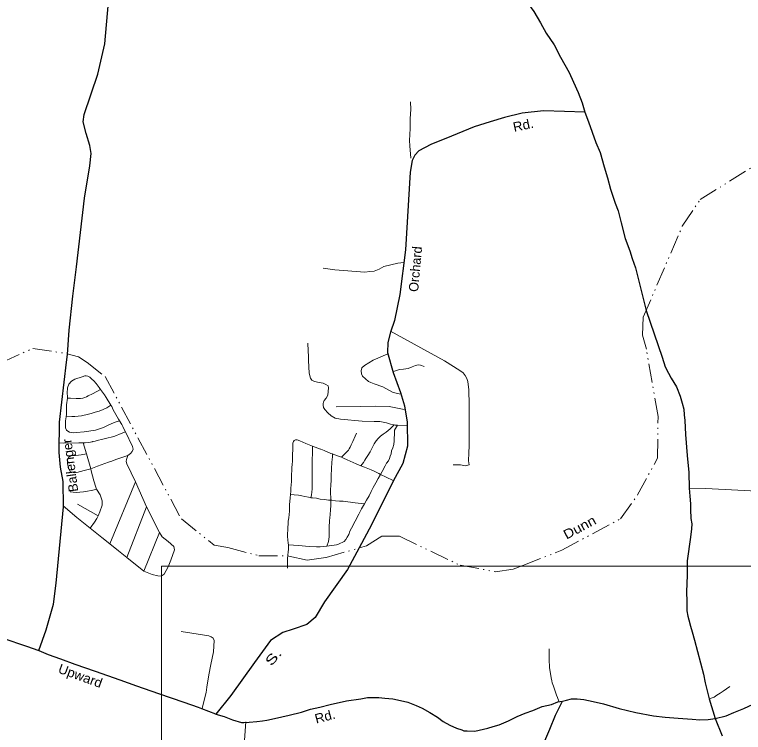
# Model space of a CAD drawing. Extents: x 269605 to 313519, y 160546 to 199228.
# Drawn here: x 300176 to 301720, y 176775 to 178296 of the extents above; entities that cross this region are included whole.
import ezdxf
from ezdxf.enums import TextEntityAlignment as Align

# ---------------------------------------------------------------- set-up
doc = ezdxf.new("R2010")
doc.units = 0
doc.header["$LTSCALE"] = 8
doc.linetypes.add('DASH_DOUBLE_DOT', pattern=[9.2, 5, -1.2, 0.3, -1.2, 0.3, -1.2])
for name, color, linetype, lineweight in [('11', 7, 'Continuous', 40), ('32', 7, 'Continuous', 25), ('35', 7, 'Continuous', 13), ('59', 7, 'DASH_DOUBLE_DOT', 13), ('63', 7, 'Continuous', 13)]:
    doc.layers.add(name, color=color, linetype=linetype, lineweight=lineweight)
doc.layers.add('21', color=7, linetype='Continuous')

msp = doc.modelspace()

# ---------------------------------------------------------------- linework, layer by layer
at = {"layer": '32'}
for points in [[(300287.992, 177575.861), (300291.532, 177627.562), (300299.79, 177699.178), (300307.074, 177761.355), (300324.507, 177906.882), (300335.976, 177975.302), (300338.269, 178001.47), (300335.517, 178018.455), (300327.718, 178044.164), (300321.295, 178068.495), (300323.589, 178084.103), (300352.491, 178169.951), (300367.148, 178233.84), (300375.405, 178321.984), (300369.444, 178470.264), (300365.774, 178495.973), (300364.856, 178546.93), (300359.34, 178673.71), (300352, 178779.298), (300350.937, 178841.232)], [(301212.667, 178398.708), (301227.629, 178373.284), (301238.269, 178355.705), (301250.502, 178339.422), (301264.834, 178317.862), (301275.873, 178302.822), (301289.914, 178278.653), (301302.586, 178256.872), (301318.834, 178231.772), (301332.576, 178205.64), (301351.189, 178173.14), (301360.16, 178152.792), (301369.784, 178131.073), (301378.187, 178108.661), (301383.946, 178088.849)], [(301383.946, 178088.849), (301340.75, 178090.65), (301296.473, 178092.091), (301251.477, 178087.048), (301214.041, 178078.042), (301183.964, 178068.689), (301149.407, 178057.883), (301101.531, 178038.071), (301058.138, 178020.871), (301032.579, 178007.542), (301023.94, 177997.817), (301018.181, 177986.65), (301014.221, 177961.795), (301004.147, 177797.264), (300992.628, 177702.526), (300981.13, 177647.767), (300972.491, 177623.272), (300966.731, 177601.298), (300966.011, 177579.685), (300978.25, 177537.9), (300993.713, 177495.26), (301001.993, 177466.803), (301008.112, 177432.222), (301008.472, 177381.791), (300998.393, 177344.579), (300978.235, 177307.477), (300932.207, 177215.107), (300906.275, 177166.017)], [(301383.946, 178088.849), (301391.634, 178068.935), (301407.193, 178024.735), (301416.446, 178003.535), (301425.167, 177973.357), (301431.971, 177949.861), (301438.439, 177925.889), (301448.28, 177896.448), (301454.484, 177880.178), (301460.916, 177854.376), (301469.361, 177821.609), (301479.309, 177795.306), (301484.501, 177779.164), (301491.117, 177759.457), (301513.885, 177668.994)], [(301513.885, 177668.994), (301547.921, 177570.171), (301554.522, 177549.793), (301561.67, 177536.36), (301567.339, 177525.875), (301578.51, 177507.503), (301585.829, 177487.664), (301590.049, 177472.711), (301593.873, 177459.707), (301594.895, 177448.224), (301595.686, 177436.012), (301597.615, 177406.259), (301600.708, 177361.537), (301604.222, 177325.875), (301605.226, 177292.725), (301606.232, 177275.361), (301608.107, 177259.469), (301607.747, 177247.231), (301608.949, 177228.242), (301610.796, 177216.953), (301609.796, 177206.607), (301608.224, 177188.518), (301601.197, 177138.792), (301600.573, 177108.347), (301599.314, 177073.004), (301600.42, 177052.249), (301600.393, 177032.736), (301602.426, 177021.658), (301604.581, 177013.627), (301607.786, 177000.147), (301611.623, 176987.813), (301616.519, 176970.518), (301635.483, 176898.351), (301639.135, 176879.838), (301647.656, 176846.016), (301660.016, 176804.177)], [(300227.347, 176948.501), (300243.404, 176992.113), (300258.543, 177046.743), (300264.04, 177091.45), (300280.057, 177253.126), (300279.14, 177306.378), (300273.635, 177337.137), (300270.882, 177367.895), (300271.341, 177432.166), (300286.322, 177559.823), (300287.992, 177575.861)], [(300906.275, 177166.017), (300881.091, 177120.37), (300833.015, 177051.867), (300813.217, 177018.727), (300795.579, 177003.598), (300766.061, 176993.872), (300744.226, 176986.845), (300718.309, 176969.914), (300684.471, 176923.446), (300634.436, 176853.204), (300602.752, 176813.479)], [(299978.002, 176993.549), (299993.13, 176994.811), (300020.236, 176996.073), (300029.926, 176996.16), (300037.256, 176996.703), (300053.224, 176996.28), (300070.285, 176995.632), (300082.249, 176993.254), (300095.008, 176990.986), (300106.268, 176988.981), (300123.706, 176982.899), (300151.353, 176974.49), (300201.377, 176957.506), (300227.347, 176948.501)], [(300227.347, 176948.501), (300247.532, 176939.779), (300273.398, 176930.848), (300304.083, 176919.437), (300347.083, 176904.43), (300398.923, 176886.067), (300434.626, 176873.928), (300481.066, 176857.626), (300534.452, 176839.434), (300564.878, 176828.206), (300572.079, 176825.499), (300601.545, 176814.113), (300602.752, 176813.479)], [(301660.016, 176804.177), (301683.248, 176810.309), (301699.908, 176817.047), (301720.934, 176825.658), (301740.966, 176835.17), (301781.625, 176852.156), (301796.305, 176860.003), (301816.085, 176867.227), (301851.904, 176880.653), (301872.988, 176889.07), (301897.069, 176897.976), (301923.613, 176908.052), (301946.292, 176916.417), (301964.386, 176925.158), (301979.984, 176930.778)], [(300602.752, 176813.479), (300620.276, 176808.614), (300637.505, 176801.475), (300656.665, 176796.074), (300661.54, 176795.915), (300673.288, 176796.425), (300689.637, 176797.835), (300701.312, 176799.307), (300710.911, 176801.013), (300726.9, 176804.715), (300758.224, 176811.716), (300784.085, 176818.147), (300803.155, 176824.329), (300822.814, 176828.568), (300844.582, 176834.062), (300879.62, 176842.015), (300909.361, 176846.197), (300924.047, 176848.767), (300936.318, 176848.702), (300947.787, 176848.702), (300960.632, 176847.783), (300977.147, 176846.406), (300993.358, 176842.457), (301009.14, 176838.907), (301027.152, 176831.716), (301039.538, 176826.666), (301056.054, 176817.484), (301072.11, 176807.384), (301083.796, 176797.805), (301098.151, 176790.015), (301112.296, 176784.034), (301123.765, 176780.361), (301127.894, 176778.525), (301135.234, 176778.525), (301151.262, 176777.595), (301160.511, 176779.665), (301178.808, 176783.975), (301189.849, 176787.229), (301202.359, 176791.372), (301222.164, 176799.876), (301240.686, 176808.53), (301257.419, 176815.876), (301273.926, 176821.696), (301293.581, 176829.669), (301313.25, 176834.456), (301327.064, 176840.047), (301336.776, 176841.436)], [(301336.776, 176841.436), (301345.626, 176843.539), (301355.585, 176846.027), (301367.762, 176846.496), (301381.692, 176844.813), (301401.729, 176840.724), (301423.517, 176835.65), (301456.971, 176825.828), (301492.473, 176817.089), (301529.293, 176810.219), (301554.228, 176807.006), (301582.003, 176804.921), (301611.227, 176802.747), (301627.468, 176801.497), (301645.512, 176802.364), (301660.016, 176804.177)], [(301290.664, 176737.187), (301309.709, 176781.756), (301322.096, 176811.596), (301336.776, 176841.436)], [(301660.016, 176804.177), (301675.283, 176767.694)]]:
    msp.add_lwpolyline(points, dxfattribs=at)
at = {"layer": '35'}
for p, q in [((301009.062, 177424.438), (300987.531, 177425.75)), ((300321.844, 177388.875), (300328.281, 177365.25)), ((300328.281, 177365.25), (300337.562, 177333.61)), ((300377.875, 177174.656), (300432.031, 177306.141)), ((300455.875, 177252.812), (300432.031, 177306.141)), ((300353.125, 177233.922), (300309.375, 177258.531)), ((300413.938, 177145.86), (300455.875, 177252.812)), ((300483.25, 177198.422), (300455.875, 177252.812)), ((300450.188, 177116.953), (300483.25, 177198.422)), ((300413.938, 177145.86), (300450.188, 177116.953))]:
    msp.add_line(p, q, dxfattribs=at)
for points in [[(301015.625, 177991.828), (301013.719, 178018.11), (301012.594, 178029.328), (301014.062, 178054.485), (301014.438, 178075.75), (301015.562, 178094.735), (301015.188, 178111.062)], [(301001.094, 177770.5), (300988.062, 177769.219), (300958.719, 177762.36), (300948.719, 177756.844), (300938.25, 177752.36), (300928.625, 177751.5), (300918.188, 177750.25), (300854.875, 177755.156), (300829.688, 177758.516)], [(300972.375, 177624.938), (301087.156, 177562.016), (301119.594, 177541.61), (301126.188, 177536.562), (301130.688, 177531.328), (301134.375, 177524.719), (301136.5, 177518.312), (301138.594, 177501.094), (301139.125, 177469.203), (301139.125, 177381.891), (301138.594, 177367.344), (301137.469, 177350.562), (301139.125, 177341.61), (301130.719, 177339.922), (301120.688, 177341.61), (301105.562, 177342.156)], [(300980.125, 177426.516), (300972.562, 177428.172), (300963.75, 177431.25), (300950.125, 177433.891), (300938.25, 177434.11), (300912.312, 177434.547), (300866.594, 177438.422), (300855.656, 177441.11), (300847, 177446.031), (300839.5, 177452.141), (300833.375, 177458.938), (300830.812, 177463.391), (300829.625, 177468.094), (300829.625, 177471.61), (300830.438, 177474.953), (300831.969, 177477.953), (300836.188, 177483.344), (300840.094, 177489.703), (300841.344, 177505.344), (300840.156, 177509.625), (300835.812, 177512.156), (300829.844, 177514.797), (300821.719, 177516.5), (300811.219, 177518.297), (300805.812, 177521.547), (300802.812, 177525.719), (300800.375, 177536.016), (300799.344, 177549.75), (300798.594, 177563.094), (300798.594, 177571.406), (300797.875, 177583.328), (300797.5, 177599.969)], [(300994.094, 177491.688), (300978.156, 177495.188), (300956.469, 177507.453), (300938.031, 177513.61), (300930.812, 177516.485), (300926.125, 177518.656), (300919.281, 177523.938), (300913.469, 177529.86), (300910.969, 177534.922), (300910.219, 177541.062), (300912.031, 177547.578), (300917.344, 177552.344), (300935.875, 177563.469), (300967.156, 177576.969)], [(300977.062, 177538.735), (300985.031, 177541.781), (300991.875, 177543.953), (301000.188, 177544.672), (301009.938, 177545.766), (301018.25, 177549.36), (301025.125, 177552.266), (301030.906, 177553.703), (301036.312, 177552.985), (301043.906, 177550.094)], [(300358.188, 177501.641), (300355.156, 177506.11), (300349.062, 177514.312), (300343.906, 177519.719), (300340.125, 177523.469), (300335.781, 177527.422), (300331.438, 177530.047), (300327.938, 177530.703), (300325.062, 177530.735), (300319.094, 177528.641), (300303.844, 177523.344), (300296.688, 177519.36), (300291.25, 177512.672), (300288.531, 177504.86), (300287.594, 177494.047), (300288.25, 177487.094), (300288.312, 177483.281)], [(300358.188, 177501.641), (300341.5, 177492.75), (300332.094, 177488.094), (300328.469, 177486.188), (300324.781, 177484.516), (300320.719, 177483.453), (300315.969, 177482.86), (300311.312, 177482.578), (300306.594, 177482.735), (300295.031, 177483.219), (300288.312, 177483.281)], [(300380.281, 177468.485), (300370.188, 177484.735), (300366.469, 177489.969), (300362.438, 177495.719), (300358.188, 177501.641)], [(300288.312, 177483.281), (300286.375, 177469.438), (300286.156, 177448.891), (300285.812, 177443.75)], [(300380.281, 177468.485), (300371.75, 177462.86), (300363.812, 177458.891), (300355.094, 177455.719), (300347, 177453.328), (300338.344, 177450.61), (300332.531, 177449.156), (300318.188, 177446.11), (300303.562, 177444.703), (300297.375, 177444.547), (300285.812, 177443.75)], [(300410.875, 177412.125), (300406.406, 177421.078), (300405.25, 177423.266), (300403.125, 177427.422), (300398.688, 177435.219), (300396.688, 177438.594), (300385.281, 177458.812), (300382, 177465.75), (300380.281, 177468.485)], [(301001.375, 177459.391), (300969.562, 177465.281), (300941.031, 177466.406), (300908.594, 177465.828), (300857.094, 177464.719)], [(300285.812, 177443.75), (300284.219, 177435.047), (300284.219, 177427.547), (300284.219, 177420.016), (300286.156, 177415.516), (300288.75, 177413.172), (300292.281, 177411.312), (300296.031, 177410.36), (300300.75, 177409.781), (300307.312, 177410.516), (300323.656, 177412.203), (300347.594, 177415.735), (300358.344, 177418.953), (300364.781, 177421.078), (300373.375, 177425.391), (300387.062, 177431.828), (300398.688, 177435.219)], [(300980.125, 177426.516), (300972.062, 177418.11), (300967.812, 177414.953), (300963.188, 177411.156), (300957.281, 177406.688), (300951.562, 177402.735), (300946.188, 177397.735), (300942.219, 177392.719), (300938.031, 177386.547), (300933.688, 177378.281), (300929.219, 177369.61), (300924.344, 177361.453), (300920.562, 177355.297), (300918.406, 177351.719), (300915, 177347.25), (300909.531, 177340.125)], [(300987.531, 177425.75), (300981.094, 177415.094), (300980.906, 177410.094), (300980.906, 177405.25), (300980.562, 177398.985), (300980, 177392.891), (300979.312, 177385.266), (300977.469, 177378.188), (300974.969, 177371.844), (300973.625, 177365.531), (300972.062, 177360.641), (300970.344, 177355.297), (300968.188, 177350.469), (300964.25, 177345.266), (300961.125, 177339.719), (300955.125, 177327.547), (300951.438, 177321.781)], [(300987.531, 177425.75), (300982.688, 177425.985), (300980.125, 177426.516)], [(300321.844, 177388.875), (300325.844, 177388.625), (300332.094, 177389.344), (300337.094, 177390.188), (300340.094, 177390.797), (300340.906, 177390.985), (300341, 177391.016), (300341, 177391.047), (300341.031, 177391.078), (300341.031, 177391.094), (300341, 177391.141), (300342.406, 177391.36), (300346.781, 177392.266), (300351.406, 177393.485), (300363.469, 177396.656), (300374.188, 177399.312), (300381.188, 177400.891), (300388.344, 177402.891), (300402.344, 177408.656), (300410.875, 177412.125)], [(300416.062, 177361.703), (300421.938, 177366.281), (300425.531, 177370.188), (300427.469, 177374.844), (300426.344, 177381.062), (300410.875, 177412.125)], [(300868.781, 177357.906), (300874.719, 177363.531), (300877.969, 177367.641), (300883.344, 177373.375), (300885.281, 177376.062), (300887.25, 177379.11), (300889.5, 177384.281), (300892.812, 177391.453), (300897.656, 177402.922), (300900.156, 177409)], [(300269.906, 177388.312), (300280.781, 177388.062), (300312.375, 177388.797), (300321.844, 177388.875)], [(300807.375, 177381.719), (300793.5, 177386.828), (300787.156, 177389.953), (300780.375, 177393.078), (300774.812, 177394.672), (300771.625, 177394.719), (300768.719, 177393.61), (300766.938, 177391.453), (300765.938, 177387.688), (300765.656, 177380.969), (300765.312, 177373.172), (300765.062, 177365.062), (300765.062, 177357.375), (300765, 177349.828), (300764.562, 177342.844), (300763.844, 177336.219), (300763.25, 177329.375), (300762.969, 177321.953), (300762.875, 177314.188), (300762.562, 177306.61), (300762, 177299.406), (300761.656, 177292.625), (300761.344, 177286.016), (300760.781, 177278.828)], [(300807.375, 177381.719), (300807.219, 177371.406), (300807.219, 177364.062), (300806.875, 177355.297), (300806.688, 177345.094), (300806.5, 177335.25), (300806.562, 177316.25), (300806.5, 177306.985), (300806.562, 177298.531), (300806.375, 177290.844), (300805.719, 177283.828), (300804.969, 177278.5), (300804.031, 177272.36)], [(300849.562, 177365.078), (300846.188, 177366.141), (300832.094, 177372.016), (300824.906, 177375.281), (300824.531, 177375.422), (300807.375, 177381.719)], [(300328.281, 177365.25), (300317.312, 177362.938), (300311.688, 177362.485), (300305, 177361.953), (300298.75, 177361.438), (300294.25, 177360.406), (300290.844, 177358.031), (300288.656, 177353.203), (300288.656, 177347.703), (300288.656, 177343.953), (300289.438, 177339.031), (300290.844, 177333.406), (300294.156, 177327.922), (300296.594, 177326.453), (300300.469, 177325.406), (300304.219, 177324.938), (300308.406, 177325.719), (300323.812, 177330.125), (300337.562, 177333.61)], [(300337.562, 177333.61), (300351.594, 177339.375), (300375.031, 177347.391), (300382.188, 177350.062), (300390.625, 177352.922), (300416.062, 177361.703)], [(300432.031, 177306.141), (300414.125, 177343.781), (300412.812, 177348.672), (300413.469, 177353.562), (300416.062, 177361.703)], [(300849.562, 177365.078), (300849.469, 177358.891), (300848.219, 177347.594), (300846.969, 177319.297), (300846.781, 177309.281), (300845.906, 177298.703), (300845.719, 177289.219), (300845.719, 177281.156), (300846.094, 177272.735), (300846.281, 177266.985)], [(300868.781, 177357.906), (300866.688, 177358.922), (300852.688, 177364.062), (300849.562, 177365.078)], [(300909.531, 177340.125), (300899.812, 177344.328), (300893.156, 177346.922), (300886.906, 177349.594), (300880.656, 177352.25), (300873.125, 177355.828), (300868.781, 177357.906)], [(300951.438, 177321.781), (300947.594, 177323.656), (300939.562, 177327.547), (300931.5, 177331.297), (300924.688, 177334.344), (300917.406, 177337.219), (300911.5, 177339.485), (300909.531, 177340.125)], [(300337.562, 177333.61), (300338.344, 177329.11), (300344.375, 177308.312), (300348.688, 177294.344), (300349.75, 177290.062)], [(300951.438, 177321.781), (300946.531, 177312.86), (300941.688, 177303.719), (300936.125, 177293.688), (300931.5, 177285.469), (300927, 177276.516), (300921.469, 177267.203), (300917.188, 177259.594)], [(300977.844, 177308.985), (300963.406, 177315.922), (300951.438, 177321.781)], [(302124.597, 177136.519), (302116.284, 177141.24), (302109.993, 177152.255), (302101.456, 177174.061), (302090.66, 177203.608), (302079.232, 177226.584), (302072.337, 177238.43), (302065.508, 177250.045), (302057.869, 177260.161), (302049.556, 177265.781), (302040.794, 177269.153), (302021.921, 177271.851), (301991.253, 177273.312), (301935.534, 177277.358), (301874.872, 177279.831), (301825.893, 177280.955), (301761.748, 177285.339), (301681.203, 177289.947), (301639.75, 177291.633), (301605.226, 177292.725)], [(300349.75, 177290.062), (300341.844, 177287.938), (300327.438, 177285.75), (300322.281, 177284.781), (300306.781, 177283.61), (300293.906, 177284.688)], [(300349.75, 177290.062), (300357.25, 177278.25), (300361.938, 177265.735), (300361.562, 177256.75), (300356.781, 177242.219), (300353.125, 177233.922)], [(300760.781, 177278.828), (300760.031, 177271.735), (300759.5, 177264.516), (300758.875, 177257.844), (300758.344, 177251.438), (300758.312, 177244.016), (300757.812, 177236.797), (300757.062, 177229.719), (300756.062, 177222.812), (300755.562, 177216.031), (300755.312, 177209.719), (300754.906, 177203.469), (300754.562, 177196.812), (300754.312, 177190), (300754.719, 177183.141), (300755.969, 177176.266), (300756.312, 177172.672)], [(300804.031, 177272.36), (300798.625, 177273.297), (300791.125, 177274.719), (300784.656, 177276.156), (300777.844, 177277.766), (300768.562, 177278.469), (300760.781, 177278.828)], [(300846.281, 177266.985), (300841.062, 177267.375), (300832.844, 177268.453), (300823.875, 177269.344), (300815.438, 177271.047), (300807.031, 177271.844), (300804.031, 177272.36)], [(300846.281, 177266.985), (300845.906, 177256.094), (300845.719, 177246.61), (300845, 177236.922), (300844.312, 177229.766), (300843.562, 177224.047), (300843.031, 177219.375), (300842.844, 177214.203), (300842.688, 177204.156), (300842.5, 177196.297), (300842.688, 177189.297), (300841.25, 177179.812), (300837.5, 177169.562)], [(300917.188, 177259.594), (300898, 177261.469), (300872.406, 177264.875), (300864.156, 177265.235), (300855.75, 177265.766), (300848.406, 177266.828), (300846.281, 177266.985)], [(300279.438, 177254.797), (300308.344, 177230.141), (300336.406, 177207.766)], [(300917.188, 177259.594), (300911.25, 177248.562), (300905.531, 177237.656), (300889.781, 177207.562), (300886.719, 177201.125), (300884.031, 177194.672), (300880.812, 177188.766), (300877.969, 177183.562), (300874.156, 177179.75), (300870.375, 177177.562), (300866.906, 177175.75), (300862.688, 177174.016), (300857.875, 177172.61), (300852.844, 177171.656), (300847.75, 177170.922), (300842.25, 177170.141), (300837.5, 177169.562)], [(300353.125, 177233.922), (300350.5, 177228.047), (300345.469, 177220.235), (300336.406, 177207.766)], [(300336.406, 177207.766), (300360.875, 177188.219), (300377.875, 177174.656)], [(300450.188, 177116.953), (300467.75, 177109.25), (300479.844, 177107.062), (300486.438, 177105.953), (300493.031, 177110.36), (300501.844, 177125.735), (300507.312, 177140.016), (300515.031, 177162), (300513.906, 177168.594), (300501.844, 177179.578), (300488.625, 177189.469), (300483.25, 177198.422)], [(300377.875, 177174.656), (300396.469, 177159.812), (300413.938, 177145.86)], [(300756.312, 177172.672), (300756.625, 177169.641), (300756.562, 177163.328), (300756.031, 177157.266), (300755.281, 177151.156), (300754.562, 177142.578), (300754.156, 177138.641), (300754.469, 177138.406), (300754.031, 177122.875)], [(300837.5, 177169.562), (300830.156, 177168.703), (300823.5, 177168.531), (300815.812, 177168.344), (300800, 177168.75), (300792.656, 177169.797), (300785.312, 177170.485), (300778.562, 177170.828), (300766.938, 177171.578), (300756.312, 177172.672)], [(300573.75, 176825.485), (300579.375, 176849.016), (300581.719, 176859.594), (300583.375, 176870.531), (300588, 176897.031), (300591.625, 176918.906), (300597.594, 176945.406), (300599.25, 176969.578), (300596.938, 176974.547), (300592.969, 176977.203), (300587.688, 176979.844), (300529.031, 176988.797)], [(301329.156, 176841.328), (301326.219, 176849.125), (301324.344, 176853.625), (301322.125, 176860.344), (301320.5, 176864.672), (301317.656, 176872.656), (301315.219, 176880.25), (301314.281, 176883.985), (301312.875, 176890.531), (301311.469, 176899.516), (301309.125, 176912.031), (301308.531, 176930.391), (301308.531, 176952.203)], [(301647.656, 176846.016), (301657.812, 176849.672), (301664.031, 176854.141), (301670.531, 176858.188), (301677.281, 176862.672), (301690.938, 176871.985)], [(300666.344, 176797.672), (300660.89, 176728.867), (300658.469, 176708.375), (300652.281, 176697.016), (300646.062, 176690.797), (300631.594, 176687.719), (300516.875, 176698.031), (300506.531, 176694.953), (300499.281, 176689.766), (300494.125, 176681.5), (300492.031, 176670.125), (300478.625, 176591.562), (300460, 176507.844)]]:
    msp.add_lwpolyline(points, dxfattribs=at)
at = {"layer": '59'}
msp.add_lwpolyline([(300149.386, 177559.131), (300214.61, 177588.497), (300287.827, 177577.439), (300311.696, 177571.071), (300329.996, 177559.131), (300368.186, 177528.882), (300529.5, 177227.281), (300599.101, 177171.813), (300628.028, 177166.718), (300693.497, 177149.405), (300756.816, 177148.784), (300796.031, 177140.254), (300836.099, 177145.372), (300921.5, 177170.375), (300954.502, 177191.065), (300991.256, 177190.577), (301119.985, 177129.166), (301195.006, 177115.52), (301232.517, 177120.638), (301253.031, 177128.688), (301335.438, 177161.031), (301459.75, 177227.547), (301495.775, 177278.155), (301537.985, 177356.322), (301539.295, 177444.09), (301514.417, 177586.877), (301506.561, 177617.007), (301507.871, 177654.996), (301590.597, 177847.54), (301628.33, 177903.892), (301763.125, 177987.672)], dxfattribs=at)
at = {"layer": '63'}
msp.add_lwpolyline([(300487.724, 172407.44), (300487.724, 177127.455), (305837.446, 177127.455), (305837.446, 185498.886), (283165.77, 185498.886), (283165.77, 172407.44)], close=True, dxfattribs=at)

# ---------------------------------------------------------------- texts
at = {"layer": '11'}
for s, rotation, width, p in [('Rd.', 12.098, 1.05, (301255.78, 178051.912)), ('S.', 49.433, 1.45, (300731.855, 176927.829)), ('Upward', 340.023, 1.05, (300312.192, 176885.567)), ('Rd.', 14.876, 1.05, (300836.37, 176799.151))]:
    msp.add_text(s, height=20, rotation=rotation, dxfattribs=dict(at, width=width)).set_placement(p, align=Align.CENTER)
for s, rotation, p in [('Orchard', 84.895, (301035.181, 177755.858)), ('Ballenger', 97.473, (300303.841, 177341.94))]:
    msp.add_text(s, height=20, rotation=rotation, dxfattribs=at).set_placement(p, align=Align.CENTER)
at = {"layer": '21', "width": 1.15}
msp.add_text('Dunn', height=20, rotation=28.15, dxfattribs=at).set_placement((301377.793, 177200.707), align=Align.CENTER)
msp.add_text('Dunn', height=20, rotation=28.15, dxfattribs=at).set_placement((301377.793, 177200.707), align=Align.CENTER)

doc.saveas('drawing.dxf')
